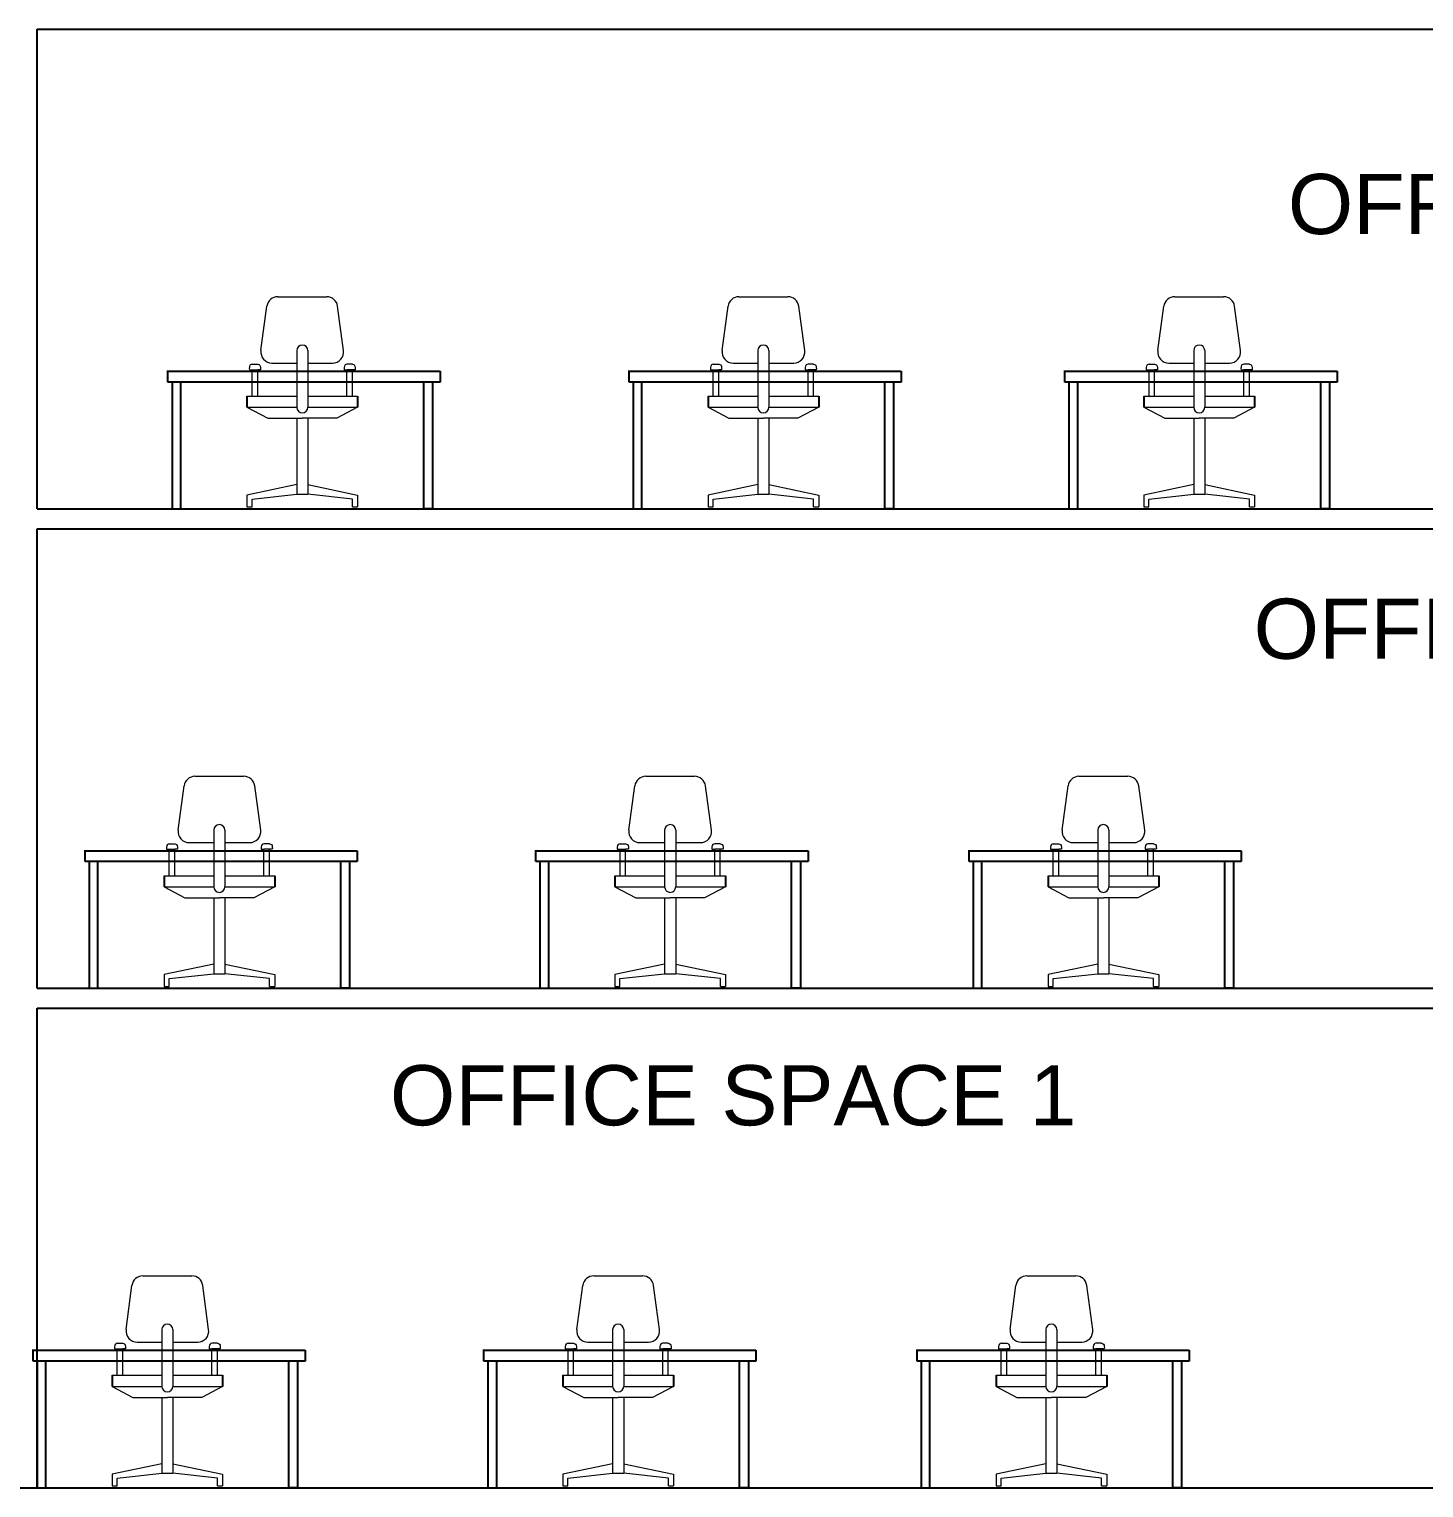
# Model space of a CAD drawing. Header units: millimetres. Extents: x 587797 to 2274247, y 1711 to 439204.
# Drawn here: x 862956 to 873424, y 285273 to 296223 of the extents above; entities that cross this region are included whole.
import ezdxf

# ---------------------------------------------------------------- set-up
doc = ezdxf.new("R2010")
doc.units = ezdxf.units.MM
doc.layers.add('finiture', color=7, linetype='Continuous', lineweight=20)
doc.styles.get("Standard").update_dxf_attribs({"font": 'arial.ttf'})

msp = doc.modelspace()

# ---------------------------------------------------------------- linework, layer by layer
for p, q in [((863015.96, 292622.571, 1025.827), (863015.96, 296222.571, 1025.827)), ((863015.96, 296222.571, 1025.827), (874054.468, 296222.571, 1025.827)), ((863990.672, 293655.093, 1025.827), (866040.361, 293655.093, 1025.827)), ((863998.142, 293573.338, 1025.827), (863998.142, 293655.093, 1025.827)), ((866040.361, 293573.338, 1025.827), (863998.142, 293573.338, 1025.827)), ((864028.47, 293573.338, 1025.827), (864028.47, 292622.571, 1025.827)), ((864094.455, 292622.571, 1025.827), (864094.455, 293573.338, 1025.827)), ((865917.521, 292622.571, 1025.827), (865917.521, 293573.338, 1025.827)), ((865983.506, 293573.338, 1025.827), (865983.506, 292622.571, 1025.827)), ((866040.361, 293655.093, 1025.827), (866040.361, 293573.338, 1025.827)), ((867451.598, 293655.093, 1025.827), (869501.286, 293655.093, 1025.827)), ((867459.068, 293573.338, 1025.827), (867459.068, 293655.093, 1025.827)), ((869501.286, 293573.338, 1025.827), (867459.068, 293573.338, 1025.827)), ((867489.395, 293573.338, 1025.827), (867489.395, 292622.571, 1025.827)), ((867555.38, 292622.571, 1025.827), (867555.38, 293573.338, 1025.827)), ((869378.446, 292622.571, 1025.827), (869378.446, 293573.338, 1025.827)), ((869444.431, 293573.338, 1025.827), (869444.431, 292622.571, 1025.827)), ((869501.286, 293655.093, 1025.827), (869501.286, 293573.338, 1025.827)), ((870722.514, 293655.093, 1025.827), (872772.202, 293655.093, 1025.827)), ((870729.984, 293573.338, 1025.827), (870729.984, 293655.093, 1025.827)), ((872772.202, 293573.338, 1025.827), (870729.984, 293573.338, 1025.827)), ((870760.311, 293573.338, 1025.827), (870760.311, 292622.571, 1025.827)), ((870826.296, 292622.571, 1025.827), (870826.296, 293573.338, 1025.827)), ((872649.362, 292622.571, 1025.827), (872649.362, 293573.338, 1025.827)), ((872715.347, 293573.338, 1025.827), (872715.347, 292622.571, 1025.827)), ((872772.202, 293655.093, 1025.827), (872772.202, 293573.338, 1025.827)), ((864590.987, 293467.098, 442.155), (864590.987, 293384.097, 442.155)), ((865420.988, 293467.098, 442.155), (865420.988, 293384.097, 442.155)), ((868051.912, 293467.098, 442.155), (868051.912, 293384.097, 442.155)), ((868881.913, 293467.098, 442.155), (868881.913, 293384.097, 442.155)), ((871322.828, 293467.098, 442.155), (871322.828, 293384.097, 442.155)), ((872152.83, 293467.098, 442.155), (872152.83, 293384.097, 442.155)), ((863015.96, 292622.571, 1025.827), (911635.96, 292622.571, 1025.827)), ((864028.47, 292622.571, 1025.827), (864028.47, 292622.571, 1025.827)), ((864028.47, 292622.571, 1025.827), (864094.455, 292622.571, 1025.827)), ((865983.506, 292622.571, 1025.827), (865917.521, 292622.571, 1025.827)), ((865983.506, 292622.571, 1025.827), (865983.506, 292622.571, 1025.827)), ((867489.395, 292622.571, 1025.827), (867489.395, 292622.571, 1025.827)), ((867489.395, 292622.571, 1025.827), (867555.38, 292622.571, 1025.827)), ((869444.431, 292622.571, 1025.827), (869378.446, 292622.571, 1025.827)), ((869444.431, 292622.571, 1025.827), (869444.431, 292622.571, 1025.827)), ((870760.311, 292622.571, 1025.827), (870760.311, 292622.571, 1025.827)), ((870760.311, 292622.571, 1025.827), (870826.296, 292622.571, 1025.827)), ((872715.347, 292622.571, 1025.827), (872649.362, 292622.571, 1025.827)), ((872715.347, 292622.571, 1025.827), (872715.347, 292622.571, 1025.827)), ((863015.96, 289022.571, 1025.827), (863015.96, 292472.571, 1025.827)), ((863015.96, 292472.571, 1025.827), (886500.089, 292472.571, 1025.827)), ((863368.57, 290055.093, 1025.827), (865418.258, 290055.093, 1025.827)), ((863376.04, 289973.338, 1025.827), (863376.04, 290055.093, 1025.827)), ((865418.258, 289973.338, 1025.827), (863376.04, 289973.338, 1025.827)), ((863406.367, 289973.338, 1025.827), (863406.367, 289022.571, 1025.827)), ((863472.352, 289022.571, 1025.827), (863472.352, 289973.338, 1025.827)), ((865295.418, 289022.571, 1025.827), (865295.418, 289973.338, 1025.827)), ((865361.403, 289973.338, 1025.827), (865361.403, 289022.571, 1025.827)), ((865418.258, 290055.093, 1025.827), (865418.258, 289973.338, 1025.827)), ((866751.947, 290055.093, 1025.827), (868801.635, 290055.093, 1025.827)), ((866759.417, 289973.338, 1025.827), (866759.417, 290055.093, 1025.827)), ((868801.635, 289973.338, 1025.827), (866759.417, 289973.338, 1025.827)), ((866789.744, 289973.338, 1025.827), (866789.744, 289022.571, 1025.827)), ((866855.729, 289022.571, 1025.827), (866855.729, 289973.338, 1025.827)), ((868678.795, 289022.571, 1025.827), (868678.795, 289973.338, 1025.827)), ((868744.78, 289973.338, 1025.827), (868744.78, 289022.571, 1025.827)), ((868801.635, 290055.093, 1025.827), (868801.635, 289973.338, 1025.827)), ((870003.314, 290055.093, 1025.827), (872053.002, 290055.093, 1025.827)), ((870010.784, 289973.338, 1025.827), (870010.784, 290055.093, 1025.827)), ((872053.002, 289973.338, 1025.827), (870010.784, 289973.338, 1025.827)), ((870041.111, 289973.338, 1025.827), (870041.111, 289022.571, 1025.827)), ((870107.097, 289022.571, 1025.827), (870107.097, 289973.338, 1025.827)), ((871930.162, 289022.571, 1025.827), (871930.162, 289973.338, 1025.827)), ((871996.147, 289973.338, 1025.827), (871996.147, 289022.571, 1025.827)), ((872053.002, 290055.093, 1025.827), (872053.002, 289973.338, 1025.827)), ((863968.884, 289867.098, 442.155), (863968.884, 289784.097, 442.155)), ((864798.886, 289867.098, 442.155), (864798.886, 289784.097, 442.155)), ((867352.262, 289867.098, 442.155), (867352.262, 289784.097, 442.155)), ((868182.263, 289867.098, 442.155), (868182.263, 289784.097, 442.155)), ((870603.629, 289867.098, 442.155), (870603.629, 289784.097, 442.155)), ((871433.63, 289867.098, 442.155), (871433.63, 289784.097, 442.155)), ((863015.96, 289022.571, 1025.827), (886500.089, 289022.571, 1025.827)), ((863406.367, 289022.571, 1025.827), (863406.367, 289022.571, 1025.827)), ((863406.367, 289022.571, 1025.827), (863472.352, 289022.571, 1025.827)), ((865361.403, 289022.571, 1025.827), (865295.418, 289022.571, 1025.827)), ((865361.403, 289022.571, 1025.827), (865361.403, 289022.571, 1025.827)), ((866789.744, 289022.571, 1025.827), (866789.744, 289022.571, 1025.827)), ((866789.744, 289022.571, 1025.827), (866855.729, 289022.571, 1025.827)), ((868744.78, 289022.571, 1025.827), (868678.795, 289022.571, 1025.827)), ((868744.78, 289022.571, 1025.827), (868744.78, 289022.571, 1025.827)), ((870041.111, 289022.571, 1025.827), (870041.111, 289022.571, 1025.827)), ((870041.111, 289022.571, 1025.827), (870107.097, 289022.571, 1025.827)), ((871996.147, 289022.571, 1025.827), (871930.162, 289022.571, 1025.827)), ((871996.147, 289022.571, 1025.827), (871996.147, 289022.571, 1025.827)), ((863015.96, 285272.571, 1025.827), (863015.96, 288872.571, 1025.827)), ((863015.96, 288872.571, 1025.827), (886500.089, 288872.571, 1025.827)), ((862978.163, 286305.093, 1025.827), (865027.852, 286305.093, 1025.827)), ((862985.633, 286223.338, 1025.827), (862985.633, 286305.093, 1025.827)), ((865027.852, 286305.093, 1025.827), (865027.852, 286223.338, 1025.827)), ((866361.541, 286305.093, 1025.827), (868411.229, 286305.093, 1025.827)), ((866369.011, 286223.338, 1025.827), (866369.011, 286305.093, 1025.827)), ((868411.229, 286305.093, 1025.827), (868411.229, 286223.338, 1025.827)), ((869612.908, 286305.093, 1025.827), (871662.596, 286305.093, 1025.827)), ((869620.378, 286223.338, 1025.827), (869620.378, 286305.093, 1025.827)), ((871662.596, 286305.093, 1025.827), (871662.596, 286223.338, 1025.827)), ((865027.852, 286223.338, 1025.827), (862985.633, 286223.338, 1025.827)), ((863015.96, 286223.338, 1025.827), (863015.96, 285272.571, 1025.827)), ((863081.946, 285272.571, 1025.827), (863081.946, 286223.338, 1025.827)), ((864905.011, 285272.571, 1025.827), (864905.011, 286223.338, 1025.827)), ((864970.996, 286223.338, 1025.827), (864970.996, 285272.571, 1025.827)), ((868411.229, 286223.338, 1025.827), (866369.011, 286223.338, 1025.827)), ((866399.338, 286223.338, 1025.827), (866399.338, 285272.571, 1025.827)), ((866465.323, 285272.571, 1025.827), (866465.323, 286223.338, 1025.827)), ((868288.389, 285272.571, 1025.827), (868288.389, 286223.338, 1025.827)), ((868354.374, 286223.338, 1025.827), (868354.374, 285272.571, 1025.827)), ((871662.596, 286223.338, 1025.827), (869620.378, 286223.338, 1025.827)), ((869650.705, 286223.338, 1025.827), (869650.705, 285272.571, 1025.827)), ((869716.69, 285272.571, 1025.827), (869716.69, 286223.338, 1025.827)), ((871539.756, 285272.571, 1025.827), (871539.756, 286223.338, 1025.827)), ((871605.741, 286223.338, 1025.827), (871605.741, 285272.571, 1025.827)), ((863578.478, 286117.098, 442.155), (863578.478, 286034.097, 442.155)), ((864408.479, 286117.098, 442.155), (864408.479, 286034.097, 442.155)), ((866961.855, 286117.098, 442.155), (866961.855, 286034.097, 442.155)), ((867791.856, 286117.098, 442.155), (867791.856, 286034.097, 442.155)), ((870213.222, 286117.098, 442.155), (870213.222, 286034.097, 442.155)), ((871043.223, 286117.098, 442.155), (871043.223, 286034.097, 442.155)), ((862704.517, 285272.571, 1025.827), (863015.96, 285272.571, 1025.827)), ((863015.96, 285272.571, 1025.827), (886500.089, 285272.571, 1025.827)), ((863015.96, 285272.571, 1025.827), (863015.96, 285272.571, 1025.827)), ((863015.96, 285272.571, 1025.827), (863081.946, 285272.571, 1025.827)), ((864970.996, 285272.571, 1025.827), (864905.011, 285272.571, 1025.827)), ((864970.996, 285272.571, 1025.827), (864970.996, 285272.571, 1025.827)), ((866399.338, 285272.571, 1025.827), (866399.338, 285272.571, 1025.827)), ((866399.338, 285272.571, 1025.827), (866465.323, 285272.571, 1025.827)), ((868354.374, 285272.571, 1025.827), (868288.389, 285272.571, 1025.827)), ((868354.374, 285272.571, 1025.827), (868354.374, 285272.571, 1025.827)), ((869650.705, 285272.571, 1025.827), (869650.705, 285272.571, 1025.827)), ((869650.705, 285272.571, 1025.827), (869716.69, 285272.571, 1025.827)), ((871605.741, 285272.571, 1025.827), (871539.756, 285272.571, 1025.827)), ((871605.741, 285272.571, 1025.827), (871605.741, 285272.571, 1025.827))]:
    msp.add_line(p, q)
at = {"layer": 'finiture', "linetype": 'Continuous'}
for p, q in [((864696.097, 293810.09, 442.155), (864740.453, 294142.09, 442.155)), ((864822.722, 294214.099, 442.155), (865189.253, 294214.099, 442.155)), ((865315.879, 293810.09, 442.155), (865271.522, 294142.09, 442.155)), ((868157.022, 293810.09, 442.155), (868201.378, 294142.09, 442.155)), ((868283.647, 294214.099, 442.155), (868650.178, 294214.099, 442.155)), ((868776.804, 293810.09, 442.155), (868732.447, 294142.09, 442.155)), ((871427.938, 293810.09, 442.155), (871472.294, 294142.09, 442.155)), ((871554.564, 294214.099, 442.155), (871921.094, 294214.099, 442.155)), ((872047.72, 293810.09, 442.155), (872003.363, 294142.09, 442.155)), ((864964.488, 293810.09, 442.155), (864964.488, 293384.097, 442.155)), ((865047.488, 293810.09, 442.155), (865047.488, 293384.097, 442.155)), ((868425.413, 293810.09, 442.155), (868425.413, 293384.097, 442.155)), ((868508.413, 293810.09, 442.155), (868508.413, 293384.097, 442.155)), ((871696.329, 293810.09, 442.155), (871696.329, 293384.097, 442.155)), ((871779.329, 293810.09, 442.155), (871779.329, 293384.097, 442.155)), ((864629.743, 293707.339, 442.155), (864671.243, 293707.339, 442.155)), ((864778.366, 293716.098, 442.155), (864964.488, 293716.098, 442.155)), ((865047.488, 293716.098, 442.155), (865233.61, 293716.098, 442.155)), ((865382.232, 293707.339, 442.155), (865340.732, 293707.339, 442.155)), ((868090.668, 293707.339, 442.155), (868132.169, 293707.339, 442.155)), ((868239.291, 293716.098, 442.155), (868425.413, 293716.098, 442.155)), ((868508.413, 293716.098, 442.155), (868694.535, 293716.098, 442.155)), ((868843.157, 293707.339, 442.155), (868801.657, 293707.339, 442.155)), ((871361.585, 293707.339, 442.155), (871403.085, 293707.339, 442.155)), ((871510.207, 293716.098, 442.155), (871696.329, 293716.098, 442.155)), ((871779.329, 293716.098, 442.155), (871965.451, 293716.098, 442.155)), ((872114.073, 293707.339, 442.155), (872072.573, 293707.339, 442.155)), ((864608.767, 293665.838, 442.155), (864671.243, 293665.838, 442.155)), ((864629.743, 293467.098, 442.155), (864629.743, 293665.838, 442.155)), ((864671.243, 293467.098, 442.155), (864671.243, 293665.838, 442.155)), ((864692.22, 293665.838, 442.155), (864671.243, 293665.838, 442.155)), ((865319.755, 293665.838, 442.155), (865340.732, 293665.838, 442.155)), ((865403.209, 293665.838, 442.155), (865340.732, 293665.838, 442.155)), ((865340.732, 293467.098, 442.155), (865340.732, 293665.838, 442.155)), ((865382.232, 293467.098, 442.155), (865382.232, 293665.838, 442.155)), ((868069.692, 293665.838, 442.155), (868132.169, 293665.838, 442.155)), ((868090.668, 293467.098, 442.155), (868090.668, 293665.838, 442.155)), ((868132.169, 293467.098, 442.155), (868132.169, 293665.838, 442.155)), ((868153.145, 293665.838, 442.155), (868132.169, 293665.838, 442.155)), ((868780.68, 293665.838, 442.155), (868801.657, 293665.838, 442.155)), ((868864.134, 293665.838, 442.155), (868801.657, 293665.838, 442.155)), ((868801.657, 293467.098, 442.155), (868801.657, 293665.838, 442.155)), ((868843.157, 293467.098, 442.155), (868843.157, 293665.838, 442.155)), ((871340.608, 293665.838, 442.155), (871403.085, 293665.838, 442.155)), ((871361.585, 293467.098, 442.155), (871361.585, 293665.838, 442.155)), ((871403.085, 293467.098, 442.155), (871403.085, 293665.838, 442.155)), ((871424.062, 293665.838, 442.155), (871403.085, 293665.838, 442.155)), ((872051.596, 293665.838, 442.155), (872072.573, 293665.838, 442.155)), ((872135.05, 293665.838, 442.155), (872072.573, 293665.838, 442.155)), ((872072.573, 293467.098, 442.155), (872072.573, 293665.838, 442.155)), ((872114.073, 293467.098, 442.155), (872114.073, 293665.838, 442.155)), ((864590.987, 293467.098, 442.155), (864964.488, 293467.098, 442.155)), ((865047.488, 293467.098, 442.155), (865420.988, 293467.098, 442.155)), ((868051.912, 293467.098, 442.155), (868425.413, 293467.098, 442.155)), ((868508.413, 293467.098, 442.155), (868881.913, 293467.098, 442.155)), ((871322.828, 293467.098, 442.155), (871696.329, 293467.098, 442.155)), ((871779.329, 293467.098, 442.155), (872152.83, 293467.098, 442.155)), ((864590.987, 293384.097, 442.155), (864747.405, 293301.666, 442.155)), ((864590.987, 293384.097, 442.155), (864964.488, 293384.097, 442.155)), ((865047.488, 293384.097, 442.155), (865420.988, 293384.097, 442.155)), ((865420.988, 293384.097, 442.155), (865264.57, 293301.666, 442.155)), ((868051.912, 293384.097, 442.155), (868208.33, 293301.666, 442.155)), ((868051.912, 293384.097, 442.155), (868425.413, 293384.097, 442.155)), ((868508.413, 293384.097, 442.155), (868881.913, 293384.097, 442.155)), ((868881.913, 293384.097, 442.155), (868725.495, 293301.666, 442.155)), ((871322.828, 293384.097, 442.155), (871479.246, 293301.666, 442.155)), ((871322.828, 293384.097, 442.155), (871696.329, 293384.097, 442.155)), ((871779.329, 293384.097, 442.155), (872152.83, 293384.097, 442.155)), ((872152.83, 293384.097, 442.155), (871996.411, 293301.666, 442.155)), ((864747.405, 293301.666, 442.155), (865005.988, 293301.666, 442.155)), ((864964.488, 293301.666, 442.155), (864964.488, 292731.77, 442.155)), ((865264.57, 293301.666, 442.155), (865005.988, 293301.666, 442.155)), ((865047.488, 293301.666, 442.155), (865047.488, 292731.77, 442.155)), ((868208.33, 293301.666, 442.155), (868466.913, 293301.666, 442.155)), ((868425.413, 293301.666, 442.155), (868425.413, 292731.77, 442.155)), ((868725.495, 293301.666, 442.155), (868466.913, 293301.666, 442.155)), ((868508.413, 293301.666, 442.155), (868508.413, 292731.77, 442.155)), ((871479.246, 293301.666, 442.155), (871737.829, 293301.666, 442.155)), ((871696.329, 293301.666, 442.155), (871696.329, 292731.77, 442.155)), ((871996.411, 293301.666, 442.155), (871737.829, 293301.666, 442.155)), ((871779.329, 293301.666, 442.155), (871779.329, 292731.77, 442.155)), ((864964.488, 292803.44, 442.155), (864590.987, 292725.255, 442.155)), ((865047.488, 292803.44, 442.155), (865420.988, 292725.255, 442.155)), ((868425.413, 292803.44, 442.155), (868051.912, 292725.255, 442.155)), ((868508.413, 292803.44, 442.155), (868881.913, 292725.255, 442.155)), ((871696.329, 292803.44, 442.155), (871322.828, 292725.255, 442.155)), ((871779.329, 292803.44, 442.155), (872152.83, 292725.255, 442.155)), ((864590.987, 292725.255, 442.155), (864590.987, 292637.096, 442.155)), ((864628.939, 292694.85, 442.155), (864964.488, 292731.77, 442.155)), ((864628.939, 292637.096, 442.155), (864628.939, 292694.85, 442.155)), ((864964.488, 292731.77, 442.155), (865047.488, 292731.77, 442.155)), ((865383.036, 292694.85, 442.155), (865047.488, 292731.77, 442.155)), ((865383.036, 292637.096, 442.155), (865383.036, 292694.85, 442.155)), ((865420.988, 292725.255, 442.155), (865420.988, 292637.096, 442.155)), ((868051.912, 292725.255, 442.155), (868051.912, 292637.096, 442.155)), ((868089.865, 292694.85, 442.155), (868425.413, 292731.77, 442.155)), ((868089.865, 292637.096, 442.155), (868089.865, 292694.85, 442.155)), ((868425.413, 292731.77, 442.155), (868508.413, 292731.77, 442.155)), ((868843.961, 292694.85, 442.155), (868508.413, 292731.77, 442.155)), ((868843.961, 292637.096, 442.155), (868843.961, 292694.85, 442.155)), ((868881.913, 292725.255, 442.155), (868881.913, 292637.096, 442.155)), ((871322.828, 292725.255, 442.155), (871322.828, 292637.096, 442.155)), ((871360.781, 292694.85, 442.155), (871696.329, 292731.77, 442.155)), ((871360.781, 292637.096, 442.155), (871360.781, 292694.85, 442.155)), ((871696.329, 292731.77, 442.155), (871779.329, 292731.77, 442.155)), ((872114.877, 292694.85, 442.155), (871779.329, 292731.77, 442.155)), ((872114.877, 292637.096, 442.155), (872114.877, 292694.85, 442.155)), ((872152.83, 292725.255, 442.155), (872152.83, 292637.096, 442.155)), ((864590.987, 292637.096, 442.155), (864628.939, 292637.096, 442.155)), ((865383.036, 292637.096, 442.155), (865420.988, 292637.096, 442.155)), ((868051.912, 292637.096, 442.155), (868089.865, 292637.096, 442.155)), ((868843.961, 292637.096, 442.155), (868881.913, 292637.096, 442.155)), ((871322.828, 292637.096, 442.155), (871360.781, 292637.096, 442.155)), ((872114.877, 292637.096, 442.155), (872152.83, 292637.096, 442.155)), ((864200.62, 290614.099, 442.155), (864567.151, 290614.099, 442.155)), ((867583.997, 290614.099, 442.155), (867950.528, 290614.099, 442.155)), ((870835.364, 290614.099, 442.155), (871201.895, 290614.099, 442.155)), ((864073.994, 290210.09, 442.155), (864118.351, 290542.09, 442.155)), ((864693.776, 290210.09, 442.155), (864649.42, 290542.09, 442.155)), ((867457.371, 290210.09, 442.155), (867501.728, 290542.09, 442.155)), ((868077.153, 290210.09, 442.155), (868032.797, 290542.09, 442.155)), ((870708.738, 290210.09, 442.155), (870753.095, 290542.09, 442.155)), ((871328.52, 290210.09, 442.155), (871284.164, 290542.09, 442.155)), ((864342.385, 290210.09, 442.155), (864342.385, 289784.097, 442.155)), ((864425.385, 290210.09, 442.155), (864425.385, 289784.097, 442.155)), ((867725.762, 290210.09, 442.155), (867725.762, 289784.097, 442.155)), ((867808.762, 290210.09, 442.155), (867808.762, 289784.097, 442.155)), ((870977.129, 290210.09, 442.155), (870977.129, 289784.097, 442.155)), ((871060.129, 290210.09, 442.155), (871060.129, 289784.097, 442.155)), ((863986.664, 290065.838, 442.155), (864049.141, 290065.838, 442.155)), ((864007.641, 290107.339, 442.155), (864049.141, 290107.339, 442.155)), ((864007.641, 289867.098, 442.155), (864007.641, 290065.838, 442.155)), ((864049.141, 289867.098, 442.155), (864049.141, 290065.838, 442.155)), ((864070.118, 290065.838, 442.155), (864049.141, 290065.838, 442.155)), ((864156.263, 290116.098, 442.155), (864342.385, 290116.098, 442.155)), ((864425.385, 290116.098, 442.155), (864611.507, 290116.098, 442.155)), ((864697.652, 290065.838, 442.155), (864718.629, 290065.838, 442.155)), ((864760.129, 290107.339, 442.155), (864718.629, 290107.339, 442.155)), ((864781.106, 290065.838, 442.155), (864718.629, 290065.838, 442.155)), ((864718.629, 289867.098, 442.155), (864718.629, 290065.838, 442.155)), ((864760.129, 289867.098, 442.155), (864760.129, 290065.838, 442.155)), ((867370.041, 290065.838, 442.155), (867432.518, 290065.838, 442.155)), ((867391.018, 290107.339, 442.155), (867432.518, 290107.339, 442.155)), ((867391.018, 289867.098, 442.155), (867391.018, 290065.838, 442.155)), ((867432.518, 289867.098, 442.155), (867432.518, 290065.838, 442.155)), ((867453.495, 290065.838, 442.155), (867432.518, 290065.838, 442.155)), ((867539.64, 290116.098, 442.155), (867725.762, 290116.098, 442.155)), ((867808.762, 290116.098, 442.155), (867994.884, 290116.098, 442.155)), ((868081.03, 290065.838, 442.155), (868102.006, 290065.838, 442.155)), ((868143.507, 290107.339, 442.155), (868102.006, 290107.339, 442.155)), ((868164.483, 290065.838, 442.155), (868102.006, 290065.838, 442.155)), ((868102.006, 289867.098, 442.155), (868102.006, 290065.838, 442.155)), ((868143.507, 289867.098, 442.155), (868143.507, 290065.838, 442.155)), ((870621.408, 290065.838, 442.155), (870683.885, 290065.838, 442.155)), ((870642.385, 290107.339, 442.155), (870683.885, 290107.339, 442.155)), ((870642.385, 289867.098, 442.155), (870642.385, 290065.838, 442.155)), ((870683.885, 289867.098, 442.155), (870683.885, 290065.838, 442.155)), ((870704.862, 290065.838, 442.155), (870683.885, 290065.838, 442.155)), ((870791.008, 290116.098, 442.155), (870977.129, 290116.098, 442.155)), ((871060.129, 290116.098, 442.155), (871246.251, 290116.098, 442.155)), ((871332.397, 290065.838, 442.155), (871353.374, 290065.838, 442.155)), ((871394.874, 290107.339, 442.155), (871353.374, 290107.339, 442.155)), ((871415.85, 290065.838, 442.155), (871353.374, 290065.838, 442.155)), ((871353.374, 289867.098, 442.155), (871353.374, 290065.838, 442.155)), ((871394.874, 289867.098, 442.155), (871394.874, 290065.838, 442.155)), ((863968.884, 289867.098, 442.155), (864342.385, 289867.098, 442.155)), ((864425.385, 289867.098, 442.155), (864798.886, 289867.098, 442.155)), ((867352.262, 289867.098, 442.155), (867725.762, 289867.098, 442.155)), ((867808.762, 289867.098, 442.155), (868182.263, 289867.098, 442.155)), ((870603.629, 289867.098, 442.155), (870977.129, 289867.098, 442.155)), ((871060.129, 289867.098, 442.155), (871433.63, 289867.098, 442.155)), ((863968.884, 289784.097, 442.155), (864125.303, 289701.666, 442.155)), ((863968.884, 289784.097, 442.155), (864342.385, 289784.097, 442.155)), ((864425.385, 289784.097, 442.155), (864798.886, 289784.097, 442.155)), ((864798.886, 289784.097, 442.155), (864642.468, 289701.666, 442.155)), ((867352.262, 289784.097, 442.155), (867508.68, 289701.666, 442.155)), ((867352.262, 289784.097, 442.155), (867725.762, 289784.097, 442.155)), ((867808.762, 289784.097, 442.155), (868182.263, 289784.097, 442.155)), ((868182.263, 289784.097, 442.155), (868025.845, 289701.666, 442.155)), ((870603.629, 289784.097, 442.155), (870760.047, 289701.666, 442.155)), ((870603.629, 289784.097, 442.155), (870977.129, 289784.097, 442.155)), ((871060.129, 289784.097, 442.155), (871433.63, 289784.097, 442.155)), ((871433.63, 289784.097, 442.155), (871277.212, 289701.666, 442.155)), ((864125.303, 289701.666, 442.155), (864383.885, 289701.666, 442.155)), ((864342.385, 289701.666, 442.155), (864342.385, 289131.77, 442.155)), ((864642.468, 289701.666, 442.155), (864383.885, 289701.666, 442.155)), ((864425.385, 289701.666, 442.155), (864425.385, 289131.77, 442.155)), ((867508.68, 289701.666, 442.155), (867767.262, 289701.666, 442.155)), ((867725.762, 289701.666, 442.155), (867725.762, 289131.77, 442.155)), ((868025.845, 289701.666, 442.155), (867767.262, 289701.666, 442.155)), ((867808.762, 289701.666, 442.155), (867808.762, 289131.77, 442.155)), ((870760.047, 289701.666, 442.155), (871018.629, 289701.666, 442.155)), ((870977.129, 289701.666, 442.155), (870977.129, 289131.77, 442.155)), ((871277.212, 289701.666, 442.155), (871018.629, 289701.666, 442.155)), ((871060.129, 289701.666, 442.155), (871060.129, 289131.77, 442.155)), ((864342.385, 289203.44, 442.155), (863968.884, 289125.255, 442.155)), ((864425.385, 289203.44, 442.155), (864798.886, 289125.255, 442.155)), ((867725.762, 289203.44, 442.155), (867352.262, 289125.255, 442.155)), ((867808.762, 289203.44, 442.155), (868182.263, 289125.255, 442.155)), ((870977.129, 289203.44, 442.155), (870603.629, 289125.255, 442.155)), ((871060.129, 289203.44, 442.155), (871433.63, 289125.255, 442.155)), ((863968.884, 289125.255, 442.155), (863968.884, 289037.096, 442.155)), ((864006.837, 289094.85, 442.155), (864342.385, 289131.77, 442.155)), ((864006.837, 289037.096, 442.155), (864006.837, 289094.85, 442.155)), ((864342.385, 289131.77, 442.155), (864425.385, 289131.77, 442.155)), ((864760.933, 289094.85, 442.155), (864425.385, 289131.77, 442.155)), ((864760.933, 289037.096, 442.155), (864760.933, 289094.85, 442.155)), ((864798.886, 289125.255, 442.155), (864798.886, 289037.096, 442.155)), ((867352.262, 289125.255, 442.155), (867352.262, 289037.096, 442.155)), ((867390.214, 289094.85, 442.155), (867725.762, 289131.77, 442.155)), ((867390.214, 289037.096, 442.155), (867390.214, 289094.85, 442.155)), ((867725.762, 289131.77, 442.155), (867808.762, 289131.77, 442.155)), ((868144.31, 289094.85, 442.155), (867808.762, 289131.77, 442.155)), ((868144.31, 289037.096, 442.155), (868144.31, 289094.85, 442.155)), ((868182.263, 289125.255, 442.155), (868182.263, 289037.096, 442.155)), ((870603.629, 289125.255, 442.155), (870603.629, 289037.096, 442.155)), ((870641.581, 289094.85, 442.155), (870977.129, 289131.77, 442.155)), ((870641.581, 289037.096, 442.155), (870641.581, 289094.85, 442.155)), ((870977.129, 289131.77, 442.155), (871060.129, 289131.77, 442.155)), ((871395.678, 289094.85, 442.155), (871060.129, 289131.77, 442.155)), ((871395.678, 289037.096, 442.155), (871395.678, 289094.85, 442.155)), ((871433.63, 289125.255, 442.155), (871433.63, 289037.096, 442.155)), ((863968.884, 289037.096, 442.155), (864006.837, 289037.096, 442.155)), ((864760.933, 289037.096, 442.155), (864798.886, 289037.096, 442.155)), ((867352.262, 289037.096, 442.155), (867390.214, 289037.096, 442.155)), ((868144.31, 289037.096, 442.155), (868182.263, 289037.096, 442.155)), ((870603.629, 289037.096, 442.155), (870641.581, 289037.096, 442.155)), ((871395.678, 289037.096, 442.155), (871433.63, 289037.096, 442.155)), ((863683.587, 286460.09, 442.155), (863727.944, 286792.09, 442.155)), ((863810.213, 286864.099, 442.155), (864176.744, 286864.099, 442.155)), ((864303.37, 286460.09, 442.155), (864259.013, 286792.09, 442.155)), ((867066.965, 286460.09, 442.155), (867111.321, 286792.09, 442.155)), ((867193.59, 286864.099, 442.155), (867560.121, 286864.099, 442.155)), ((867686.747, 286460.09, 442.155), (867642.39, 286792.09, 442.155)), ((870318.332, 286460.09, 442.155), (870362.688, 286792.09, 442.155)), ((870444.957, 286864.099, 442.155), (870811.488, 286864.099, 442.155)), ((870938.114, 286460.09, 442.155), (870893.757, 286792.09, 442.155)), ((863951.978, 286460.09, 442.155), (863951.978, 286034.097, 442.155)), ((864034.979, 286460.09, 442.155), (864034.979, 286034.097, 442.155)), ((867335.356, 286460.09, 442.155), (867335.356, 286034.097, 442.155)), ((867418.356, 286460.09, 442.155), (867418.356, 286034.097, 442.155)), ((870586.723, 286460.09, 442.155), (870586.723, 286034.097, 442.155)), ((870669.723, 286460.09, 442.155), (870669.723, 286034.097, 442.155)), ((863617.234, 286357.339, 442.155), (863658.734, 286357.339, 442.155)), ((863765.857, 286366.098, 442.155), (863951.978, 286366.098, 442.155)), ((864034.979, 286366.098, 442.155), (864221.1, 286366.098, 442.155)), ((864369.723, 286357.339, 442.155), (864328.223, 286357.339, 442.155)), ((867000.611, 286357.339, 442.155), (867042.112, 286357.339, 442.155)), ((867149.234, 286366.098, 442.155), (867335.356, 286366.098, 442.155)), ((867418.356, 286366.098, 442.155), (867604.478, 286366.098, 442.155)), ((867753.1, 286357.339, 442.155), (867711.6, 286357.339, 442.155)), ((870251.979, 286357.339, 442.155), (870293.479, 286357.339, 442.155)), ((870400.601, 286366.098, 442.155), (870586.723, 286366.098, 442.155)), ((870669.723, 286366.098, 442.155), (870855.845, 286366.098, 442.155)), ((871004.467, 286357.339, 442.155), (870962.967, 286357.339, 442.155)), ((863596.257, 286315.838, 442.155), (863658.734, 286315.838, 442.155)), ((863617.234, 286117.098, 442.155), (863617.234, 286315.838, 442.155)), ((863658.734, 286117.098, 442.155), (863658.734, 286315.838, 442.155)), ((863679.711, 286315.838, 442.155), (863658.734, 286315.838, 442.155)), ((864307.246, 286315.838, 442.155), (864328.223, 286315.838, 442.155)), ((864390.699, 286315.838, 442.155), (864328.223, 286315.838, 442.155)), ((864328.223, 286117.098, 442.155), (864328.223, 286315.838, 442.155)), ((864369.723, 286117.098, 442.155), (864369.723, 286315.838, 442.155)), ((866979.635, 286315.838, 442.155), (867042.112, 286315.838, 442.155)), ((867000.611, 286117.098, 442.155), (867000.611, 286315.838, 442.155)), ((867042.112, 286117.098, 442.155), (867042.112, 286315.838, 442.155)), ((867063.088, 286315.838, 442.155), (867042.112, 286315.838, 442.155)), ((867690.623, 286315.838, 442.155), (867711.6, 286315.838, 442.155)), ((867774.077, 286315.838, 442.155), (867711.6, 286315.838, 442.155)), ((867711.6, 286117.098, 442.155), (867711.6, 286315.838, 442.155)), ((867753.1, 286117.098, 442.155), (867753.1, 286315.838, 442.155)), ((870231.002, 286315.838, 442.155), (870293.479, 286315.838, 442.155)), ((870251.979, 286117.098, 442.155), (870251.979, 286315.838, 442.155)), ((870293.479, 286117.098, 442.155), (870293.479, 286315.838, 442.155)), ((870314.455, 286315.838, 442.155), (870293.479, 286315.838, 442.155)), ((870941.99, 286315.838, 442.155), (870962.967, 286315.838, 442.155)), ((871025.444, 286315.838, 442.155), (870962.967, 286315.838, 442.155)), ((870962.967, 286117.098, 442.155), (870962.967, 286315.838, 442.155)), ((871004.467, 286117.098, 442.155), (871004.467, 286315.838, 442.155)), ((863578.478, 286117.098, 442.155), (863951.978, 286117.098, 442.155)), ((863578.478, 286034.097, 442.155), (863734.896, 285951.666, 442.155)), ((863578.478, 286034.097, 442.155), (863951.978, 286034.097, 442.155)), ((864034.979, 286117.098, 442.155), (864408.479, 286117.098, 442.155)), ((864034.979, 286034.097, 442.155), (864408.479, 286034.097, 442.155)), ((864408.479, 286034.097, 442.155), (864252.061, 285951.666, 442.155)), ((866961.855, 286117.098, 442.155), (867335.356, 286117.098, 442.155)), ((866961.855, 286034.097, 442.155), (867118.273, 285951.666, 442.155)), ((866961.855, 286034.097, 442.155), (867335.356, 286034.097, 442.155)), ((867418.356, 286117.098, 442.155), (867791.856, 286117.098, 442.155)), ((867418.356, 286034.097, 442.155), (867791.856, 286034.097, 442.155)), ((867791.856, 286034.097, 442.155), (867635.438, 285951.666, 442.155)), ((870213.222, 286117.098, 442.155), (870586.723, 286117.098, 442.155)), ((870213.222, 286034.097, 442.155), (870369.64, 285951.666, 442.155)), ((870213.222, 286034.097, 442.155), (870586.723, 286034.097, 442.155)), ((870669.723, 286117.098, 442.155), (871043.223, 286117.098, 442.155)), ((870669.723, 286034.097, 442.155), (871043.223, 286034.097, 442.155)), ((871043.223, 286034.097, 442.155), (870886.805, 285951.666, 442.155)), ((863734.896, 285951.666, 442.155), (863993.478, 285951.666, 442.155)), ((863951.978, 285951.666, 442.155), (863951.978, 285381.77, 442.155)), ((864252.061, 285951.666, 442.155), (863993.478, 285951.666, 442.155)), ((864034.979, 285951.666, 442.155), (864034.979, 285381.77, 442.155)), ((867118.273, 285951.666, 442.155), (867376.856, 285951.666, 442.155)), ((867335.356, 285951.666, 442.155), (867335.356, 285381.77, 442.155)), ((867635.438, 285951.666, 442.155), (867376.856, 285951.666, 442.155)), ((867418.356, 285951.666, 442.155), (867418.356, 285381.77, 442.155)), ((870369.64, 285951.666, 442.155), (870628.223, 285951.666, 442.155)), ((870586.723, 285951.666, 442.155), (870586.723, 285381.77, 442.155)), ((870886.805, 285951.666, 442.155), (870628.223, 285951.666, 442.155)), ((870669.723, 285951.666, 442.155), (870669.723, 285381.77, 442.155)), ((863951.978, 285453.44, 442.155), (863578.478, 285375.255, 442.155)), ((863578.478, 285375.255, 442.155), (863578.478, 285287.096, 442.155)), ((863616.43, 285344.85, 442.155), (863951.978, 285381.77, 442.155)), ((863951.978, 285381.77, 442.155), (864034.979, 285381.77, 442.155)), ((864034.979, 285453.44, 442.155), (864408.479, 285375.255, 442.155)), ((864370.527, 285344.85, 442.155), (864034.979, 285381.77, 442.155)), ((864408.479, 285375.255, 442.155), (864408.479, 285287.096, 442.155)), ((867335.356, 285453.44, 442.155), (866961.855, 285375.255, 442.155)), ((866961.855, 285375.255, 442.155), (866961.855, 285287.096, 442.155)), ((866999.808, 285344.85, 442.155), (867335.356, 285381.77, 442.155)), ((867335.356, 285381.77, 442.155), (867418.356, 285381.77, 442.155)), ((867418.356, 285453.44, 442.155), (867791.856, 285375.255, 442.155)), ((867753.904, 285344.85, 442.155), (867418.356, 285381.77, 442.155)), ((867791.856, 285375.255, 442.155), (867791.856, 285287.096, 442.155)), ((870586.723, 285453.44, 442.155), (870213.222, 285375.255, 442.155)), ((870213.222, 285375.255, 442.155), (870213.222, 285287.096, 442.155)), ((870251.175, 285344.85, 442.155), (870586.723, 285381.77, 442.155)), ((870586.723, 285381.77, 442.155), (870669.723, 285381.77, 442.155)), ((870669.723, 285453.44, 442.155), (871043.223, 285375.255, 442.155)), ((871005.271, 285344.85, 442.155), (870669.723, 285381.77, 442.155)), ((871043.223, 285375.255, 442.155), (871043.223, 285287.096, 442.155)), ((863578.478, 285287.096, 442.155), (863616.43, 285287.096, 442.155)), ((863616.43, 285287.096, 442.155), (863616.43, 285344.85, 442.155)), ((864370.527, 285287.096, 442.155), (864370.527, 285344.85, 442.155)), ((864370.527, 285287.096, 442.155), (864408.479, 285287.096, 442.155)), ((866961.855, 285287.096, 442.155), (866999.808, 285287.096, 442.155)), ((866999.808, 285287.096, 442.155), (866999.808, 285344.85, 442.155)), ((867753.904, 285287.096, 442.155), (867753.904, 285344.85, 442.155)), ((867753.904, 285287.096, 442.155), (867791.856, 285287.096, 442.155)), ((870213.222, 285287.096, 442.155), (870251.175, 285287.096, 442.155)), ((870251.175, 285287.096, 442.155), (870251.175, 285344.85, 442.155)), ((871005.271, 285287.096, 442.155), (871005.271, 285344.85, 442.155)), ((871005.271, 285287.096, 442.155), (871043.223, 285287.096, 442.155))]:
    msp.add_line(p, q, dxfattribs=at)
for centre, radius, start, end in [((864822.722, 294131.099, 442.155), 83, 90, 172.3901404), ((865189.253, 294131.099, 442.155), 83, 7.6098596, 90), ((868283.647, 294131.099, 442.155), 83, 90, 172.3901404), ((868650.178, 294131.099, 442.155), 83, 7.6098596, 90), ((871554.564, 294131.099, 442.155), 83, 90, 172.3901404), ((871921.094, 294131.099, 442.155), 83, 7.6098596, 90), ((864778.366, 293799.098, 442.155), 83, 172.3901404, 270), ((865005.988, 293810.09, 442.155), 41.5, 0, 180), ((865233.61, 293799.098, 442.155), 83, 270, 7.6098596), ((868239.291, 293799.098, 442.155), 83, 172.3901404, 270), ((868466.913, 293810.09, 442.155), 41.5, 0, 180), ((868694.535, 293799.098, 442.155), 83, 270, 7.6098596), ((871510.207, 293799.098, 442.155), 83, 172.3901404, 270), ((871737.829, 293810.09, 442.155), 41.5, 0, 180), ((871965.451, 293799.098, 442.155), 83, 270, 7.6098596), ((865005.988, 293384.097, 442.155), 41.5, 180, 0), ((868466.913, 293384.097, 442.155), 41.5, 180, 0), ((871737.829, 293384.097, 442.155), 41.5, 180, 0), ((864200.62, 290531.099, 442.155), 83, 90, 172.3901404), ((864567.151, 290531.099, 442.155), 83, 7.6098596, 90), ((867583.997, 290531.099, 442.155), 83, 90, 172.3901404), ((867950.528, 290531.099, 442.155), 83, 7.6098596, 90), ((870835.364, 290531.099, 442.155), 83, 90, 172.3901404), ((871201.895, 290531.099, 442.155), 83, 7.6098596, 90), ((864156.263, 290199.098, 442.155), 83, 172.3901404, 270), ((864383.885, 290210.09, 442.155), 41.5, 0, 180), ((864611.507, 290199.098, 442.155), 83, 270, 7.6098596), ((867539.64, 290199.098, 442.155), 83, 172.3901404, 270), ((867767.262, 290210.09, 442.155), 41.5, 0, 180), ((867994.884, 290199.098, 442.155), 83, 270, 7.6098596), ((870791.008, 290199.098, 442.155), 83, 172.3901404, 270), ((871018.629, 290210.09, 442.155), 41.5, 0, 180), ((871246.251, 290199.098, 442.155), 83, 270, 7.6098596), ((864383.885, 289784.097, 442.155), 41.5, 180, 0), ((867767.262, 289784.097, 442.155), 41.5, 180, 0), ((871018.629, 289784.097, 442.155), 41.5, 180, 0), ((863810.213, 286781.099, 442.155), 83, 90, 172.3901404), ((864176.744, 286781.099, 442.155), 83, 7.6098596, 90), ((867193.59, 286781.099, 442.155), 83, 90, 172.3901404), ((867560.121, 286781.099, 442.155), 83, 7.6098596, 90), ((870444.957, 286781.099, 442.155), 83, 90, 172.3901404), ((870811.488, 286781.099, 442.155), 83, 7.6098596, 90), ((863765.857, 286449.098, 442.155), 83, 172.3901404, 270), ((863993.478, 286460.09, 442.155), 41.5, 0, 180), ((864221.1, 286449.098, 442.155), 83, 270, 7.6098596), ((867149.234, 286449.098, 442.155), 83, 172.3901404, 270), ((867376.856, 286460.09, 442.155), 41.5, 0, 180), ((867604.478, 286449.098, 442.155), 83, 270, 7.6098596), ((870400.601, 286449.098, 442.155), 83, 172.3901404, 270), ((870628.223, 286460.09, 442.155), 41.5, 0, 180), ((870855.845, 286449.098, 442.155), 83, 270, 7.6098596), ((863993.478, 286034.097, 442.155), 41.5, 180, 0), ((867376.856, 286034.097, 442.155), 41.5, 180, 0), ((870628.223, 286034.097, 442.155), 41.5, 180, 0)]:
    msp.add_arc(centre, radius, start, end, dxfattribs=at)
for points in [[(864629.743, 293707.339, 442.155), (864615.847, 293701.898, 442.155), (864608.767, 293682.701, 442.155), (864608.767, 293665.838, 442.155)], [(864671.243, 293707.339, 442.155), (864685.14, 293701.898, 442.155), (864692.22, 293682.701, 442.155), (864692.22, 293665.838, 442.155)], [(865340.732, 293707.339, 442.155), (865326.835, 293701.898, 442.155), (865319.755, 293682.701, 442.155), (865319.755, 293665.838, 442.155)], [(865382.232, 293707.339, 442.155), (865396.128, 293701.898, 442.155), (865403.209, 293682.701, 442.155), (865403.209, 293665.838, 442.155)], [(868090.668, 293707.339, 442.155), (868076.772, 293701.898, 442.155), (868069.692, 293682.701, 442.155), (868069.692, 293665.838, 442.155)], [(868132.169, 293707.339, 442.155), (868146.065, 293701.898, 442.155), (868153.145, 293682.701, 442.155), (868153.145, 293665.838, 442.155)], [(868801.657, 293707.339, 442.155), (868787.76, 293701.898, 442.155), (868780.68, 293682.701, 442.155), (868780.68, 293665.838, 442.155)], [(868843.157, 293707.339, 442.155), (868857.053, 293701.898, 442.155), (868864.134, 293682.701, 442.155), (868864.134, 293665.838, 442.155)], [(871361.585, 293707.339, 442.155), (871347.688, 293701.898, 442.155), (871340.608, 293682.701, 442.155), (871340.608, 293665.838, 442.155)], [(871403.085, 293707.339, 442.155), (871416.981, 293701.898, 442.155), (871424.062, 293682.701, 442.155), (871424.062, 293665.838, 442.155)], [(872072.573, 293707.339, 442.155), (872058.677, 293701.898, 442.155), (872051.596, 293682.701, 442.155), (872051.596, 293665.838, 442.155)], [(872114.073, 293707.339, 442.155), (872127.97, 293701.898, 442.155), (872135.05, 293682.701, 442.155), (872135.05, 293665.838, 442.155)], [(864007.641, 290107.339, 442.155), (863993.744, 290101.898, 442.155), (863986.664, 290082.701, 442.155), (863986.664, 290065.838, 442.155)], [(864049.141, 290107.339, 442.155), (864063.037, 290101.898, 442.155), (864070.118, 290082.701, 442.155), (864070.118, 290065.838, 442.155)], [(864718.629, 290107.339, 442.155), (864704.733, 290101.898, 442.155), (864697.652, 290082.701, 442.155), (864697.652, 290065.838, 442.155)], [(864760.129, 290107.339, 442.155), (864774.026, 290101.898, 442.155), (864781.106, 290082.701, 442.155), (864781.106, 290065.838, 442.155)], [(867391.018, 290107.339, 442.155), (867377.122, 290101.898, 442.155), (867370.041, 290082.701, 442.155), (867370.041, 290065.838, 442.155)], [(867432.518, 290107.339, 442.155), (867446.415, 290101.898, 442.155), (867453.495, 290082.701, 442.155), (867453.495, 290065.838, 442.155)], [(868102.006, 290107.339, 442.155), (868088.11, 290101.898, 442.155), (868081.03, 290082.701, 442.155), (868081.03, 290065.838, 442.155)], [(868143.507, 290107.339, 442.155), (868157.403, 290101.898, 442.155), (868164.483, 290082.701, 442.155), (868164.483, 290065.838, 442.155)], [(870642.385, 290107.339, 442.155), (870628.489, 290101.898, 442.155), (870621.408, 290082.701, 442.155), (870621.408, 290065.838, 442.155)], [(870683.885, 290107.339, 442.155), (870697.782, 290101.898, 442.155), (870704.862, 290082.701, 442.155), (870704.862, 290065.838, 442.155)], [(871353.374, 290107.339, 442.155), (871339.477, 290101.898, 442.155), (871332.397, 290082.701, 442.155), (871332.397, 290065.838, 442.155)], [(871394.874, 290107.339, 442.155), (871408.77, 290101.898, 442.155), (871415.85, 290082.701, 442.155), (871415.85, 290065.838, 442.155)], [(863617.234, 286357.339, 442.155), (863603.338, 286351.898, 442.155), (863596.257, 286332.701, 442.155), (863596.257, 286315.838, 442.155)], [(863658.734, 286357.339, 442.155), (863672.631, 286351.898, 442.155), (863679.711, 286332.701, 442.155), (863679.711, 286315.838, 442.155)], [(864328.223, 286357.339, 442.155), (864314.326, 286351.898, 442.155), (864307.246, 286332.701, 442.155), (864307.246, 286315.838, 442.155)], [(864369.723, 286357.339, 442.155), (864383.619, 286351.898, 442.155), (864390.699, 286332.701, 442.155), (864390.699, 286315.838, 442.155)], [(867000.611, 286357.339, 442.155), (866986.715, 286351.898, 442.155), (866979.635, 286332.701, 442.155), (866979.635, 286315.838, 442.155)], [(867042.112, 286357.339, 442.155), (867056.008, 286351.898, 442.155), (867063.088, 286332.701, 442.155), (867063.088, 286315.838, 442.155)], [(867711.6, 286357.339, 442.155), (867697.703, 286351.898, 442.155), (867690.623, 286332.701, 442.155), (867690.623, 286315.838, 442.155)], [(867753.1, 286357.339, 442.155), (867766.996, 286351.898, 442.155), (867774.077, 286332.701, 442.155), (867774.077, 286315.838, 442.155)], [(870251.979, 286357.339, 442.155), (870238.082, 286351.898, 442.155), (870231.002, 286332.701, 442.155), (870231.002, 286315.838, 442.155)], [(870293.479, 286357.339, 442.155), (870307.375, 286351.898, 442.155), (870314.455, 286332.701, 442.155), (870314.455, 286315.838, 442.155)], [(870962.967, 286357.339, 442.155), (870949.07, 286351.898, 442.155), (870941.99, 286332.701, 442.155), (870941.99, 286315.838, 442.155)], [(871004.467, 286357.339, 442.155), (871018.363, 286351.898, 442.155), (871025.444, 286332.701, 442.155), (871025.444, 286315.838, 442.155)]]:
    msp.add_spline(points, degree=3, dxfattribs=at)

# ---------------------------------------------------------------- texts
for p in [(872403.138, 294684.379, 1025.827), (872146.368, 291496.065, 1025.827)]:
    msp.add_text('OFFICE SPACE 2', height=451.5, rotation=360).set_placement(p)
msp.add_text('OFFICE SPACE 1', height=451.5).set_placement((865663.853, 287993.68, 1025.827))

doc.saveas('drawing.dxf')
